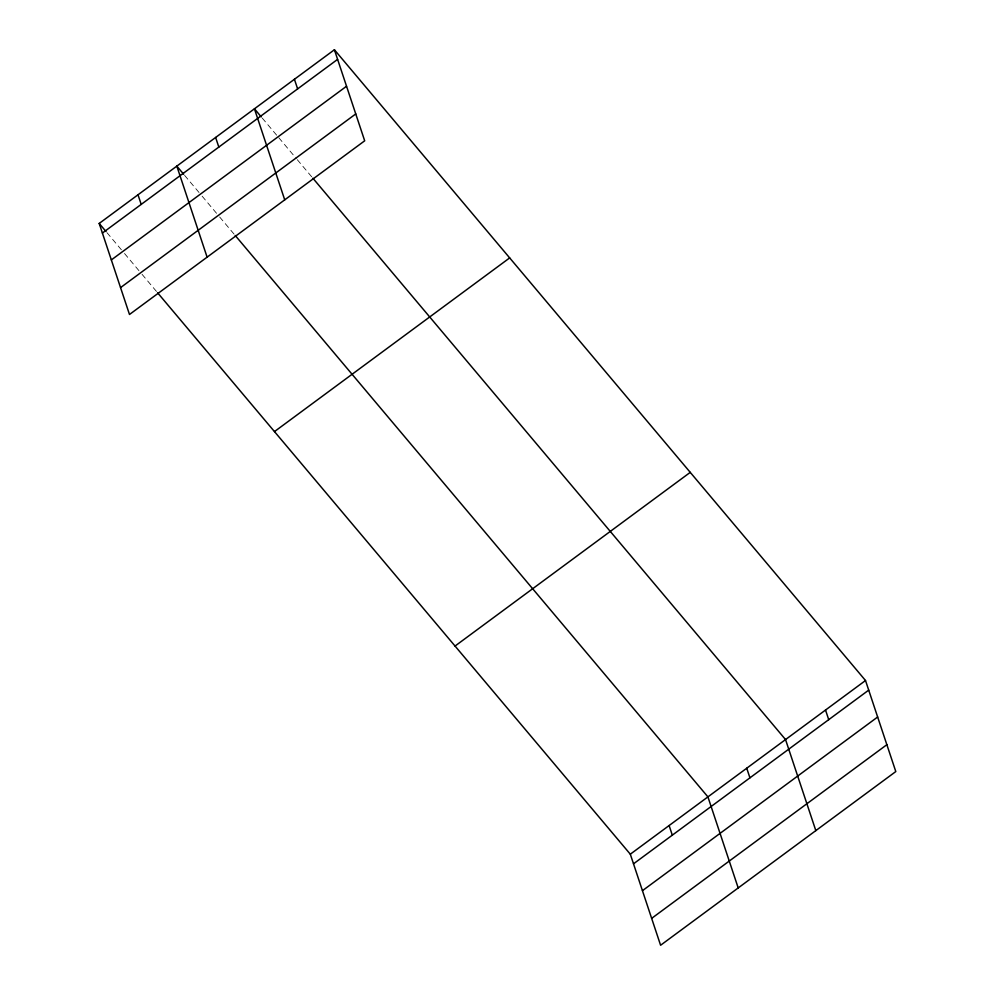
<?xml version="1.0" encoding="UTF-8"?>
<svg xmlns="http://www.w3.org/2000/svg" width="995" height="995" viewBox="0 0 995 995"><rect width="100%" height="100%" fill="white"/><g stroke="black" fill="none" stroke-linecap="round" stroke-linejoin="round"><path stroke-width="0.75" stroke-dasharray="4.97 3.73" d="M262.232 118.057L277.804 136.551M278.787 137.708L296.311 158.528M297.281 159.685L311.883 177.035M184.61 175.369L201.164 195.032M202.134 196.189L218.689 215.84M219.659 216.997L234.273 234.347M106.987 232.681L123.542 252.344M124.512 253.501L141.066 273.165M142.049 274.321L156.65 291.659"/><path stroke-width="1.49" d="M334.407 49.75L364.692 140.805L129.487 314.482L99.201 223.44L334.407 49.75L865.513 680.518L895.798 771.56L660.593 945.25L630.308 854.195L157.62 292.816M102.398 233.054L337.603 59.364M111.34 259.919L346.546 86.242M120.557 287.617L355.762 113.927M274.471 431.594L509.676 257.904M455.038 646.053L690.244 472.364M630.308 854.195L865.513 680.518M633.504 863.822L868.71 690.132M642.434 890.687L877.652 717.009M651.65 918.373L886.856 744.695M261.25 116.9L254.434 108.803L284.732 199.858M312.865 178.192L785.54 739.571L815.825 830.614M183.64 174.212L176.824 166.115L207.109 257.17M235.243 235.504L707.918 796.883L738.203 887.938M99.201 223.44L106.017 231.536M825.527 710.044L828.723 719.659M746.735 768.227L749.932 777.841M669.113 825.539L672.309 835.153M294.421 79.277L297.629 88.891M215.629 137.459L218.825 147.073M138.006 194.784L141.215 204.398"/></g></svg>
